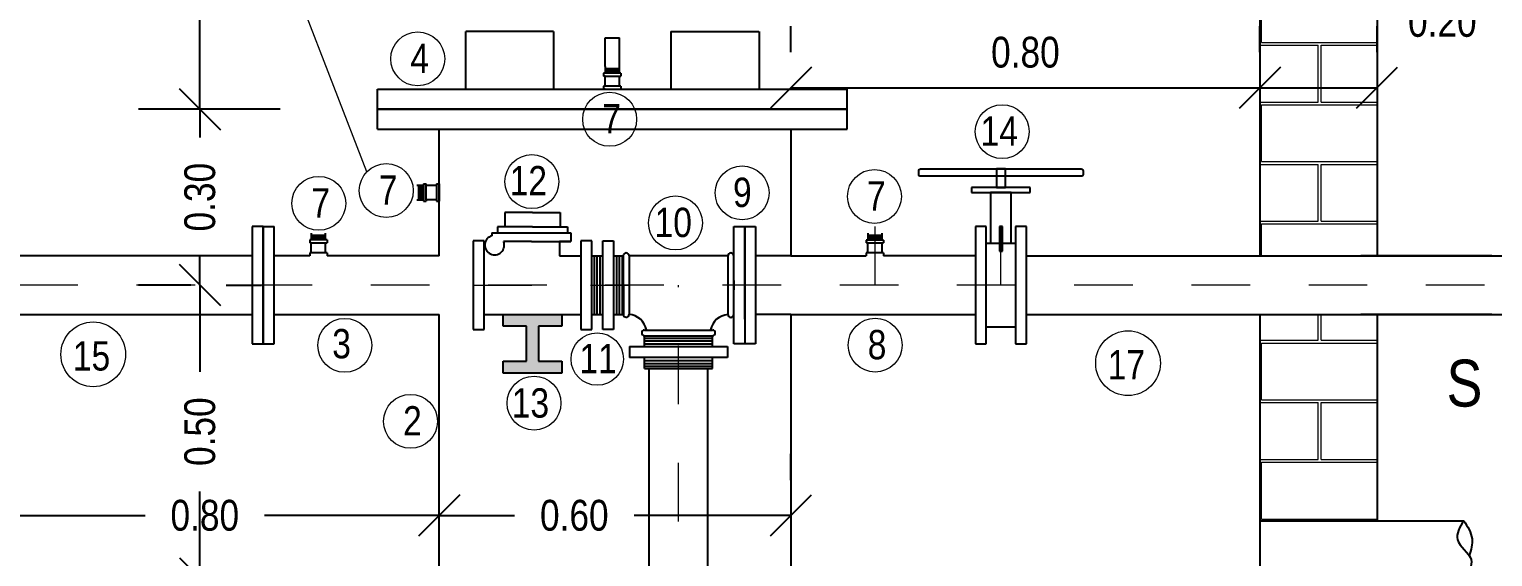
# Model space of a CAD drawing. Header units: metres. Extents: x -128.4 to -111.7, y -101.1 to -82.6.
# Drawn here: x -116.911 to -114.414, y -87.924 to -87.024 of the extents above; entities that cross this region are included whole.
import ezdxf

# ---------------------------------------------------------------- set-up
doc = ezdxf.new("R2010")
doc.units = ezdxf.units.M
doc.linetypes.add('DASHDOT', pattern=[1, 0.5, -0.25, 0, -0.25])
doc.layers.add('BAR-EIXOS', color=8, linetype='DASHDOT')
doc.layers.add('BAR-PECAS', color=7, linetype='Continuous')
doc.styles.get("Standard").update_dxf_attribs({"font": ''})
doc.styles.get('Standard').set_extended_font_data('HelmetCondensed')
doc.dimstyles.get("Standard").update_dxf_attribs({"dimtxt": 0.18, "dimasz": 0.18, "dimexe": 0.18, "dimexo": 0.0625, "dimgap": 0.09, "dimtad": 0, "dimtih": 1, "dimtoh": 1, "dimdec": 4, "dimzin": 0, "dimdsep": 46, "dimtxsty": 'Standard', "dimcen": 0.09, "dimadec": 0, "dimazin": 0, "dimtfac": 1, "dimtdec": 4, "dimtofl": 0, "dimtmove": 0, "dimatfit": 3, "dimfxl": 1, "dimtolj": 1, "dimtzin": 0, "dimarcsym": 0})

# ---------------------------------------------------------------- blocks, each defined once
blk = doc.blocks.new('_Oblique')
at = {"color": 0, "linetype": 'ByBlock', "lineweight": -2}
blk.add_line((-0.5, -0.5), (0.5, 0.5), dxfattribs=at)
blk = doc.blocks.new('*D8')
at = {"layer": 'BAR-PECAS', "color": 0, "lineweight": -2, "ltscale": 0.05, "transparency": 16777216}
for p, q in [((-116.4829, -87.1604), (-116.7246, -87.1604)), ((-116.6196, -87.1604), (-116.6196, -87.2085)), ((-116.6196, -87.4604), (-116.6196, -87.4122)), ((-116.6351, -87.4604), (-116.7246, -87.4604))]:
    blk.add_line(p, q, dxfattribs=at)
at = {"layer": 'DEFPOINTS', "color": 0, "ltscale": 0.05, "transparency": 16777216}
for p in [(-116.3779, -87.1604), (-116.6196, -87.4604), (-116.5301, -87.4604)]:
    blk.add_point(p, dxfattribs=at)
at = {"layer": 'BAR-PECAS', "color": 0, "lineweight": -2, "ltscale": 0.05, "transparency": 16777216, "xscale": 0.07, "yscale": 0.07, "zscale": 0.07}
for p, rotation in [((-116.6196, -87.1604), 90), ((-116.6196, -87.4604), 270)]:
    blk.add_blockref('_Oblique', p, dxfattribs=dict(at, rotation=rotation))
at = {"layer": 'BAR-PECAS', "color": 0, "lineweight": 9, "ltscale": 0.05, "transparency": 16777216, "insert": (-116.6196, -87.3104), "char_height": 0.0525, "attachment_point": 5, "rotation": 90}
blk.add_mtext('\\A1;0.30', dxfattribs=at)
blk = doc.blocks.new('_DOTSMALL')
at = {"color": 0, "linetype": 'ByBlock', "const_width": 0.5}
blk.add_lwpolyline([(-0.0625, 0, 1), (0.0625, 0, 1)], format="xyb", close=True, dxfattribs=at)
blk = doc.blocks.new('*D9')
at = {"layer": 'BAR-PECAS', "color": 0, "lineweight": -2, "ltscale": 0.05, "transparency": 16777216}
for p, q in [((-115.6113, -87.0634), (-115.6113, -87.0188)), ((-114.8113, -87.0634), (-114.8113, -87.0188)), ((-115.6113, -87.1238), (-114.8113, -87.1238))]:
    blk.add_line(p, q, dxfattribs=at)
at = {"layer": 'DEFPOINTS', "color": 0, "ltscale": 0.05, "transparency": 16777216}
for p in [(-114.8113, -87.1238), (-115.6113, -87.1684), (-114.8113, -87.1684)]:
    blk.add_point(p, dxfattribs=at)
at = {"layer": 'BAR-PECAS', "color": 0, "lineweight": -2, "ltscale": 0.05, "transparency": 16777216, "xscale": 0.07, "yscale": 0.07, "zscale": 0.07, "rotation": 180}
blk.add_blockref('_Oblique', (-115.6113, -87.1238), dxfattribs=at)
at = {"layer": 'BAR-PECAS', "color": 0, "lineweight": -2, "ltscale": 0.05, "transparency": 16777216, "xscale": 0.07, "yscale": 0.07, "zscale": 0.07}
blk.add_blockref('_Oblique', (-114.8113, -87.1238), dxfattribs=at)
at = {"layer": 'BAR-PECAS', "color": 0, "lineweight": 9, "ltscale": 0.05, "transparency": 16777216, "insert": (-115.2113, -87.0635), "char_height": 0.0525, "attachment_point": 5}
blk.add_mtext('\\A1;0.80', dxfattribs=at)
blk = doc.blocks.new('*D10')
at = {"layer": 'BAR-PECAS', "color": 0, "lineweight": -2, "ltscale": 0.05, "transparency": 16777216}
for p, q in [((-116.2113, -87.7929), (-116.2113, -87.7483)), ((-115.6113, -87.7929), (-115.6113, -87.7483)), ((-116.2113, -87.8533), (-116.0828, -87.8533)), ((-115.6113, -87.8533), (-115.879, -87.8533))]:
    blk.add_line(p, q, dxfattribs=at)
at = {"layer": 'DEFPOINTS', "color": 0, "ltscale": 0.05, "transparency": 16777216}
for p in [(-115.6113, -87.8533), (-116.2113, -87.8979), (-115.6113, -87.8979)]:
    blk.add_point(p, dxfattribs=at)
at = {"layer": 'BAR-PECAS', "color": 0, "lineweight": -2, "ltscale": 0.05, "transparency": 16777216, "xscale": 0.07, "yscale": 0.07, "zscale": 0.07, "rotation": 180}
blk.add_blockref('_Oblique', (-116.2113, -87.8533), dxfattribs=at)
at = {"layer": 'BAR-PECAS', "color": 0, "lineweight": -2, "ltscale": 0.05, "transparency": 16777216, "xscale": 0.07, "yscale": 0.07, "zscale": 0.07}
blk.add_blockref('_Oblique', (-115.6113, -87.8533), dxfattribs=at)
at = {"layer": 'BAR-PECAS', "color": 0, "lineweight": 9, "ltscale": 0.05, "transparency": 16777216, "insert": (-115.9809, -87.8533), "char_height": 0.0525, "attachment_point": 5}
blk.add_mtext('\\A1;0.60', dxfattribs=at)
blk = doc.blocks.new('*D18')
at = {"layer": 'BAR-PECAS', "color": 0, "lineweight": -2, "ltscale": 0.05, "transparency": 16777216}
for p, q in [((-114.8113, -87.0634), (-114.8113, -87.0188)), ((-114.6113, -87.0634), (-114.6113, -87.0188)), ((-114.8113, -87.1238), (-114.6113, -87.1238))]:
    blk.add_line(p, q, dxfattribs=at)
at = {"layer": 'DEFPOINTS', "color": 0, "ltscale": 0.05, "transparency": 16777216}
for p in [(-114.6113, -87.1238), (-114.8113, -87.1684), (-114.6113, -87.1684)]:
    blk.add_point(p, dxfattribs=at)
at = {"layer": 'BAR-PECAS', "color": 0, "lineweight": -2, "ltscale": 0.05, "transparency": 16777216, "xscale": 0.07, "yscale": 0.07, "zscale": 0.07, "rotation": 180}
blk.add_blockref('_Oblique', (-114.8113, -87.1238), dxfattribs=at)
at = {"layer": 'BAR-PECAS', "color": 0, "lineweight": -2, "ltscale": 0.05, "transparency": 16777216, "xscale": 0.07, "yscale": 0.07, "zscale": 0.07}
blk.add_blockref('_Oblique', (-114.6113, -87.1238), dxfattribs=at)
at = {"layer": 'BAR-PECAS', "color": 0, "lineweight": 9, "ltscale": 0.05, "transparency": 16777216, "insert": (-114.5, -87.011), "char_height": 0.0525, "attachment_point": 5}
blk.add_mtext('\\A1;0.20', dxfattribs=at)
blk = doc.blocks.new('*D19')
at = {"layer": 'BAR-PECAS', "color": 0, "lineweight": -2, "ltscale": 0.05, "transparency": 16777216}
for p, q in [((-116.6196, -85.9104), (-116.6196, -86.4385)), ((-116.6196, -87.1604), (-116.6196, -86.6322)), ((-116.4829, -87.1604), (-116.7246, -87.1604))]:
    blk.add_line(p, q, dxfattribs=at)
at = {"layer": 'DEFPOINTS', "color": 0, "ltscale": 0.05, "transparency": 16777216}
for p in [(-116.6196, -85.9104), (-116.6196, -85.9104), (-116.3779, -87.1604)]:
    blk.add_point(p, dxfattribs=at)
at = {"layer": 'BAR-PECAS', "color": 0, "lineweight": -2, "ltscale": 0.05, "transparency": 16777216, "xscale": 0.07, "yscale": 0.07, "zscale": 0.07}
for p, rotation in [((-116.6196, -85.9104), 90), ((-116.6196, -87.1604), 270)]:
    blk.add_blockref('_Oblique', p, dxfattribs=dict(at, rotation=rotation))
at = {"layer": 'BAR-PECAS', "color": 0, "lineweight": 9, "ltscale": 0.05, "transparency": 16777216, "insert": (-116.6196, -86.5354), "char_height": 0.0525, "attachment_point": 5, "rotation": 90}
blk.add_mtext('\\A1;1.25', dxfattribs=at)
blk = doc.blocks.new('*D21')
at = {"layer": 'BAR-PECAS', "color": 0, "lineweight": -2, "ltscale": 0.05, "transparency": 16777216}
for p, q in [((-116.6196, -87.4604), (-116.6196, -87.6085)), ((-116.5751, -87.4604), (-116.5146, -87.4604)), ((-116.6196, -87.9604), (-116.6196, -87.8122)), ((-116.8035, -87.9604), (-116.5146, -87.9604))]:
    blk.add_line(p, q, dxfattribs=at)
at = {"layer": 'DEFPOINTS', "color": 0, "ltscale": 0.05, "transparency": 16777216}
for p in [(-116.6801, -87.4604), (-116.6196, -87.4604), (-116.9085, -87.9604)]:
    blk.add_point(p, dxfattribs=at)
at = {"layer": 'BAR-PECAS', "color": 0, "lineweight": -2, "ltscale": 0.05, "transparency": 16777216, "xscale": 0.07, "yscale": 0.07, "zscale": 0.07}
for p, rotation in [((-116.6196, -87.4604), 90), ((-116.6196, -87.9604), 270)]:
    blk.add_blockref('_Oblique', p, dxfattribs=dict(at, rotation=rotation))
at = {"layer": 'BAR-PECAS', "color": 0, "lineweight": 9, "ltscale": 0.05, "transparency": 16777216, "insert": (-116.6196, -87.7104), "char_height": 0.0525, "attachment_point": 5, "rotation": 90}
blk.add_mtext('\\A1;0.50', dxfattribs=at)
blk = doc.blocks.new('*D22')
at = {"layer": 'BAR-PECAS', "color": 0, "lineweight": -2, "ltscale": 0.05, "transparency": 16777216}
for p, q in [((-116.2113, -87.7929), (-116.2113, -87.7483)), ((-117.0113, -87.8533), (-116.7132, -87.8533)), ((-116.2113, -87.8533), (-116.5095, -87.8533))]:
    blk.add_line(p, q, dxfattribs=at)
at = {"layer": 'DEFPOINTS', "color": 0, "ltscale": 0.05, "transparency": 16777216}
for p in [(-117.0113, -87.8533), (-117.0113, -87.8533), (-116.2113, -87.8979)]:
    blk.add_point(p, dxfattribs=at)
at = {"layer": 'BAR-PECAS', "color": 0, "lineweight": -2, "ltscale": 0.05, "transparency": 16777216, "xscale": 0.07, "yscale": 0.07, "zscale": 0.07, "rotation": 180}
blk.add_blockref('_Oblique', (-117.0113, -87.8533), dxfattribs=at)
at = {"layer": 'BAR-PECAS', "color": 0, "lineweight": -2, "ltscale": 0.05, "transparency": 16777216, "xscale": 0.07, "yscale": 0.07, "zscale": 0.07}
blk.add_blockref('_Oblique', (-116.2113, -87.8533), dxfattribs=at)
at = {"layer": 'BAR-PECAS', "color": 0, "lineweight": 9, "ltscale": 0.05, "transparency": 16777216, "insert": (-116.6113, -87.8533), "char_height": 0.0525, "attachment_point": 5}
blk.add_mtext('\\A1;0.80', dxfattribs=at)

msp = doc.modelspace()

# ---------------------------------------------------------------- hatches: boundary and pattern name
at = {"lineweight": 9}
h = msp.add_hatch(dxfattribs=at)
h.set_pattern_fill('AR-B816C', color=20, scale=0.0005, style=0)
h.set_pattern_definition([(0, (1.9299, -0.28502), (0.1016, 0.1016), [0.1984375, -0.0047625]), (0, (1.8283, -0.28026), (0.1016, 0.1016), [0.1984375, -0.0047625]), (90, (1.9299, -0.28502), (-0.1016, 0.1016), [-0.1063625, 0.0968375]), (90, (1.92514, -0.28502), (-0.1016, 0.1016), [-0.1063625, 0.0968375])])
h.paths.add_polyline_path([(-117.0113, -86.0104), (-117.1113, -86.0104), (-117.1113, -85.9104), (-117.2113, -85.9104), (-117.2113, -87.4104), (-117.0113, -87.4104)])
h.paths.add_polyline_path([(-117.0113, -87.5104), (-117.2113, -87.5104), (-117.2113, -87.9604), (-117.0613, -87.9604), (-117.0113, -87.9604)])
h.paths.add_polyline_path([(-114.6113, -85.9104), (-114.7113, -85.9104), (-114.7113, -86.0104), (-114.8113, -86.0104), (-114.8113, -87.4105), (-114.6113, -87.4105)])
h.paths.add_polyline_path([(-114.6113, -87.5105), (-114.6393, -87.5105), (-114.8113, -87.5105), (-114.8113, -87.8622), (-114.6113, -87.8622)])
at = {"layer": 'BAR-PECAS', "lineweight": 9, "ltscale": 0.05}
msp.add_hatch(color=256, dxfattribs=at).paths.add_polyline_path([(-116.0422, -87.5304), (-116.0022, -87.5304), (-116.0022, -87.5104), (-116.1022, -87.5104), (-116.1022, -87.5304), (-116.0622, -87.5304), (-116.0622, -87.5904), (-116.1022, -87.5904), (-116.1022, -87.6104), (-116.0022, -87.6104), (-116.0022, -87.5904), (-116.0422, -87.5904)])

# ---------------------------------------------------------------- linework, layer by layer
at = {"lineweight": 9}
msp.add_lwpolyline([(-116.3349, -87.2674), (-116.5039, -86.8302), (-116.3709, -86.8302)], dxfattribs=at)
for points in [[(-116.2113, -87.2878), (-116.2113, -87.3173)], [(-115.4827, -87.3835), (-115.4827, -87.3884)], [(-115.4827, -87.4056), (-115.4827, -87.4105)]]:
    msp.add_lwpolyline(points)
at = {"color": 6, "lineweight": 9}
for centre, radius in [((-116.248, -87.0746), 0.046), ((-115.9206, -87.1776), 0.046), ((-115.2509, -87.1987), 0.046), ((-116.3017, -87.2992), 0.046), ((-116.0533, -87.2839), 0.046), ((-115.6946, -87.3031), 0.046), ((-116.4168, -87.321), 0.046), ((-115.4688, -87.3092), 0.046), ((-115.8083, -87.3544), 0.046), ((-116.8017, -87.5785), 0.0552), ((-116.3725, -87.5631), 0.046), ((-115.4676, -87.5628), 0.046), ((-115.9418, -87.5866), 0.0447), ((-115.0362, -87.5936), 0.0552), ((-116.0496, -87.6617), 0.046), ((-116.2603, -87.6928), 0.046)]:
    msp.add_circle(centre, radius, dxfattribs=at)
at = {"layer": 'BAR-EIXOS', "lineweight": 13, "ltscale": 0.05}
for p, q in [((-115.253, -87.4605), (-115.253, -87.3044)), ((-115.253, -87.4605), (-115.253, -87.3044)), ((-115.4674, -87.4605), (-115.4674, -87.3194)), ((-115.4674, -87.4605), (-115.4674, -87.3194)), ((-114.228, -87.4604), (-117.5116, -87.4604)), ((-116.1533, -87.4604), (-115.8875, -87.4604)), ((-115.8031, -88.6637), (-115.8031, -87.4604))]:
    msp.add_line(p, q, dxfattribs=at)
at = {"layer": 'BAR-PECAS', "ltscale": 0.05}
for p, q in [((-114.6113, -85.9104), (-114.6113, -87.4105)), ((-114.8113, -86.0104), (-114.8113, -87.4105)), ((-116.1667, -87.0279), (-116.1667, -87.126)), ((-116.0162, -87.0279), (-116.1662, -87.0279)), ((-116.0162, -87.0279), (-116.0162, -87.126)), ((-115.8162, -87.0279), (-115.6662, -87.0279)), ((-115.8162, -87.0279), (-115.8162, -87.126)), ((-115.6656, -87.0279), (-115.6656, -87.126)), ((-115.9284, -87.0386), (-115.9039, -87.0386)), ((-115.9284, -87.0386), (-115.9039, -87.0386)), ((-115.9284, -87.0778), (-115.9284, -87.0386)), ((-115.9284, -87.0778), (-115.9284, -87.0386)), ((-115.9039, -87.0877), (-115.9039, -87.0386)), ((-115.9039, -87.0877), (-115.9039, -87.0386)), ((-115.9284, -87.0877), (-115.9284, -87.0778)), ((-115.9284, -87.0877), (-115.9284, -87.0778)), ((-115.9015, -87.099), (-115.9309, -87.099)), ((-115.9015, -87.099), (-115.9309, -87.099)), ((-115.9309, -87.099), (-115.9309, -87.1039)), ((-115.9309, -87.099), (-115.9309, -87.1039)), ((-115.9284, -87.1039), (-115.9309, -87.1039)), ((-115.9284, -87.1039), (-115.9309, -87.1039)), ((-115.9284, -87.0877), (-115.9284, -87.099)), ((-115.9284, -87.0877), (-115.9284, -87.099)), ((-115.9284, -87.0909), (-115.9039, -87.0909)), ((-115.9284, -87.0909), (-115.9039, -87.0909)), ((-115.9039, -87.0917), (-115.9284, -87.0917)), ((-115.9039, -87.0917), (-115.9284, -87.0917)), ((-115.9039, -87.0931), (-115.9284, -87.0931)), ((-115.9039, -87.0931), (-115.9284, -87.0931)), ((-115.9039, -87.0946), (-115.9284, -87.0946)), ((-115.9039, -87.0946), (-115.9284, -87.0946)), ((-115.9039, -87.0961), (-115.9284, -87.0961)), ((-115.9039, -87.0961), (-115.9284, -87.0961)), ((-115.9039, -87.0976), (-115.9284, -87.0976)), ((-115.9039, -87.0976), (-115.9284, -87.0976)), ((-115.9284, -87.1039), (-115.9039, -87.1039)), ((-115.9284, -87.1039), (-115.9039, -87.1039)), ((-115.9284, -87.1211), (-115.9284, -87.1039)), ((-115.9284, -87.1211), (-115.9284, -87.1039)), ((-115.9039, -87.099), (-115.9039, -87.0877)), ((-115.9039, -87.099), (-115.9039, -87.0877)), ((-115.9039, -87.1211), (-115.9039, -87.1039)), ((-115.9039, -87.1039), (-115.9015, -87.1039)), ((-115.9039, -87.1039), (-115.9015, -87.1039)), ((-115.9039, -87.1211), (-115.9039, -87.1039)), ((-115.9015, -87.099), (-115.9015, -87.1039)), ((-115.9015, -87.099), (-115.9015, -87.1039)), ((-116.3168, -87.126), (-115.5155, -87.126)), ((-116.3168, -87.126), (-115.517, -87.126)), ((-116.3168, -87.1604), (-116.3168, -87.126)), ((-116.3168, -87.1604), (-116.3168, -87.126)), ((-115.9015, -87.1211), (-115.9309, -87.1211)), ((-115.9015, -87.1211), (-115.9309, -87.1211)), ((-115.9309, -87.1211), (-115.9309, -87.126)), ((-115.9309, -87.1211), (-115.9309, -87.126)), ((-115.9284, -87.126), (-115.9309, -87.126)), ((-115.9284, -87.126), (-115.9309, -87.126)), ((-115.9284, -87.126), (-115.9039, -87.126)), ((-115.9284, -87.126), (-115.9039, -87.126)), ((-115.9039, -87.126), (-115.9015, -87.126)), ((-115.9039, -87.126), (-115.9015, -87.126)), ((-115.9015, -87.1211), (-115.9015, -87.126)), ((-115.9015, -87.1211), (-115.9015, -87.126)), ((-115.5155, -87.1604), (-115.5155, -87.126)), ((-116.3168, -87.1604), (-115.5155, -87.1604)), ((-115.517, -87.1604), (-116.3168, -87.1604)), ((-116.3168, -87.1604), (-115.517, -87.1604)), ((-116.3168, -87.1604), (-115.517, -87.1604)), ((-115.517, -87.1604), (-116.3168, -87.1604)), ((-116.3168, -87.1604), (-115.517, -87.1604)), ((-116.3168, -87.1947), (-116.3168, -87.1604)), ((-116.3168, -87.1947), (-116.3168, -87.1604)), ((-115.5155, -87.1947), (-115.5155, -87.1604)), ((-116.3168, -87.1947), (-116.2113, -87.1947)), ((-116.3168, -87.1947), (-116.2113, -87.1947)), ((-116.2113, -87.1947), (-115.6113, -87.1947)), ((-116.2113, -87.4104), (-116.2113, -87.1947)), ((-116.2113, -87.4104), (-116.2113, -87.1947)), ((-115.6225, -87.1947), (-115.5155, -87.1947)), ((-115.6225, -87.1947), (-115.517, -87.1947)), ((-115.6113, -87.1947), (-115.6113, -87.4105)), ((-115.2453, -87.2623), (-115.2608, -87.2623)), ((-115.2453, -87.2623), (-115.2608, -87.2623)), ((-115.2608, -87.2623), (-115.2608, -87.2937)), ((-115.2608, -87.2623), (-115.2608, -87.2937)), ((-115.2453, -87.2937), (-115.2453, -87.2623)), ((-115.2453, -87.2937), (-115.2453, -87.2623)), ((-116.2383, -87.2903), (-116.2497, -87.2903)), ((-116.2383, -87.2903), (-116.2497, -87.2903)), ((-116.2464, -87.3148), (-116.2464, -87.2903)), ((-116.2464, -87.3148), (-116.2464, -87.2903)), ((-116.2457, -87.2903), (-116.2457, -87.3148)), ((-116.2457, -87.2903), (-116.2457, -87.3148)), ((-116.2442, -87.2903), (-116.2442, -87.3148)), ((-116.2442, -87.2903), (-116.2442, -87.3148)), ((-116.2427, -87.2903), (-116.2427, -87.3148)), ((-116.2427, -87.2903), (-116.2427, -87.3148)), ((-116.2413, -87.2903), (-116.2413, -87.3148)), ((-116.2413, -87.2903), (-116.2413, -87.3148)), ((-116.2398, -87.2903), (-116.2398, -87.3148)), ((-116.2398, -87.2903), (-116.2398, -87.3148)), ((-116.2398, -87.2903), (-116.2398, -87.3148)), ((-116.2398, -87.2903), (-116.2398, -87.3148)), ((-116.2383, -87.2878), (-116.2383, -87.3173)), ((-116.2383, -87.2878), (-116.2383, -87.3173)), ((-116.2383, -87.2878), (-116.2383, -87.3173)), ((-116.2383, -87.2878), (-116.2383, -87.3173)), ((-116.2383, -87.2878), (-116.2383, -87.3173)), ((-116.2383, -87.2878), (-116.2383, -87.3173)), ((-116.2383, -87.2878), (-116.2334, -87.2878)), ((-116.2383, -87.2878), (-116.2334, -87.2878)), ((-116.2383, -87.2878), (-116.2334, -87.2878)), ((-116.2383, -87.2878), (-116.2334, -87.2878)), ((-116.2383, -87.2878), (-116.2334, -87.2878)), ((-116.2383, -87.2878), (-116.2334, -87.2878)), ((-116.2334, -87.2903), (-116.2334, -87.2878)), ((-116.2334, -87.2903), (-116.2334, -87.2878)), ((-116.2334, -87.2903), (-116.2334, -87.2878)), ((-116.2334, -87.2903), (-116.2334, -87.2878)), ((-116.2334, -87.2903), (-116.2334, -87.2878)), ((-116.2334, -87.2903), (-116.2334, -87.2878)), ((-116.2334, -87.3148), (-116.2334, -87.2903)), ((-116.2334, -87.3148), (-116.2334, -87.2903)), ((-116.2334, -87.3148), (-116.2334, -87.2903)), ((-116.2334, -87.3148), (-116.2334, -87.2903)), ((-116.2334, -87.3148), (-116.2334, -87.2903)), ((-116.2334, -87.3148), (-116.2334, -87.2903)), ((-116.2162, -87.2903), (-116.2334, -87.2903)), ((-116.2162, -87.2903), (-116.2334, -87.2903)), ((-116.2162, -87.2903), (-116.2334, -87.2903)), ((-116.2162, -87.2903), (-116.2334, -87.2903)), ((-116.2162, -87.2903), (-116.2334, -87.2903)), ((-116.2162, -87.2903), (-116.2334, -87.2903)), ((-116.2162, -87.2878), (-116.2162, -87.3173)), ((-116.2162, -87.2878), (-116.2162, -87.3173)), ((-116.2162, -87.2878), (-116.2113, -87.2878)), ((-116.2162, -87.2878), (-116.2113, -87.2878)), ((-115.203, -87.2937), (-115.3031, -87.2937)), ((-115.203, -87.2937), (-115.3031, -87.2937)), ((-115.3031, -87.2937), (-115.3031, -87.3024)), ((-115.3031, -87.2937), (-115.3031, -87.3024)), ((-115.3031, -87.3024), (-115.203, -87.3024)), ((-115.3031, -87.3024), (-115.203, -87.3024)), ((-115.2355, -87.3024), (-115.2706, -87.3024)), ((-115.2355, -87.3024), (-115.2706, -87.3024)), ((-115.2706, -87.3024), (-115.2706, -87.3889)), ((-115.2706, -87.3024), (-115.2706, -87.3889)), ((-115.2608, -87.2937), (-115.2453, -87.2937)), ((-115.2608, -87.2937), (-115.2453, -87.2937)), ((-115.2355, -87.3889), (-115.2355, -87.3024)), ((-115.2355, -87.3889), (-115.2355, -87.3024)), ((-115.203, -87.3024), (-115.203, -87.2937)), ((-115.203, -87.3024), (-115.203, -87.2937)), ((-116.2497, -87.3148), (-116.2383, -87.3148)), ((-116.2497, -87.3148), (-116.2383, -87.3148)), ((-116.2383, -87.3173), (-116.2334, -87.3173)), ((-116.2383, -87.3173), (-116.2334, -87.3173)), ((-116.2383, -87.3173), (-116.2334, -87.3173)), ((-116.2383, -87.3173), (-116.2334, -87.3173)), ((-116.2383, -87.3173), (-116.2334, -87.3173)), ((-116.2383, -87.3173), (-116.2334, -87.3173)), ((-116.2162, -87.3148), (-116.2334, -87.3148)), ((-116.2162, -87.3148), (-116.2334, -87.3148)), ((-116.2162, -87.3148), (-116.2334, -87.3148)), ((-116.2334, -87.3148), (-116.2334, -87.3173)), ((-116.2334, -87.3148), (-116.2334, -87.3173)), ((-116.2334, -87.3148), (-116.2334, -87.3173)), ((-116.2334, -87.3148), (-116.2334, -87.3173)), ((-116.2334, -87.3148), (-116.2334, -87.3173)), ((-116.2334, -87.3148), (-116.2334, -87.3173)), ((-116.2162, -87.3148), (-116.2334, -87.3148)), ((-116.2162, -87.3148), (-116.2334, -87.3148)), ((-116.2162, -87.3148), (-116.2334, -87.3148)), ((-116.2162, -87.3173), (-116.2113, -87.3173)), ((-116.2162, -87.3173), (-116.2113, -87.3173)), ((-116.0996, -87.3368), (-116.0996, -87.3613)), ((-116.0522, -87.3368), (-116.0996, -87.3368)), ((-116.0522, -87.3368), (-116.0996, -87.3368)), ((-116.0996, -87.3368), (-116.0996, -87.3613)), ((-116.0522, -87.3368), (-116.0049, -87.3368)), ((-116.0522, -87.3368), (-116.0049, -87.3368)), ((-116.0049, -87.3368), (-116.0049, -87.3613)), ((-116.0049, -87.3368), (-116.0049, -87.3613)), ((-116.5116, -87.3604), (-116.5303, -87.3604)), ((-116.5116, -87.3604), (-116.5303, -87.3604)), ((-116.5303, -87.3604), (-116.5303, -87.5605)), ((-116.5116, -87.5605), (-116.5116, -87.3604)), ((-116.5116, -87.3604), (-116.493, -87.3604)), ((-116.5116, -87.3604), (-116.493, -87.3604)), ((-116.5116, -87.3605), (-116.5116, -87.5606)), ((-116.493, -87.5606), (-116.493, -87.3605)), ((-116.1121, -87.3613), (-116.1121, -87.3713)), ((-116.0522, -87.3613), (-116.1121, -87.3613)), ((-116.0522, -87.3613), (-116.1121, -87.3613)), ((-116.1121, -87.3613), (-116.1121, -87.3713)), ((-116.0522, -87.3613), (-115.9924, -87.3613)), ((-116.0522, -87.3613), (-115.9924, -87.3613)), ((-115.9924, -87.3613), (-115.9924, -87.3713)), ((-115.9924, -87.3613), (-115.9924, -87.3713)), ((-115.7089, -87.3604), (-115.6902, -87.3604)), ((-115.7089, -87.3604), (-115.6902, -87.3604)), ((-115.7089, -87.5184), (-115.7089, -87.3604)), ((-115.7089, -87.5605), (-115.7089, -87.3604)), ((-115.6902, -87.3604), (-115.6716, -87.3604)), ((-115.6902, -87.3604), (-115.6716, -87.3604)), ((-115.6902, -87.3604), (-115.6902, -87.5184)), ((-115.6902, -87.5184), (-115.6902, -87.3604)), ((-115.6902, -87.5184), (-115.6902, -87.3604)), ((-115.6902, -87.3604), (-115.6902, -87.5605)), ((-115.6716, -87.3604), (-115.6716, -87.5184)), ((-115.6716, -87.3604), (-115.6716, -87.5605)), ((-115.2781, -87.3604), (-115.2967, -87.3604)), ((-115.2781, -87.3604), (-115.2967, -87.3604)), ((-115.2967, -87.3604), (-115.2967, -87.5605)), ((-115.2781, -87.5605), (-115.2781, -87.3604)), ((-115.2505, -87.3604), (-115.2555, -87.3604)), ((-115.2505, -87.3604), (-115.2555, -87.3604)), ((-115.2555, -87.3604), (-115.2555, -87.4023)), ((-115.2555, -87.3604), (-115.2555, -87.4023)), ((-115.2505, -87.4023), (-115.2505, -87.3604)), ((-115.2505, -87.4023), (-115.2505, -87.3604)), ((-115.2094, -87.3604), (-115.228, -87.3604)), ((-115.2094, -87.3604), (-115.228, -87.3604)), ((-115.228, -87.3604), (-115.228, -87.5605)), ((-115.2094, -87.5605), (-115.2094, -87.3604)), ((-116.4027, -87.3834), (-116.4321, -87.3834)), ((-116.4027, -87.3834), (-116.4321, -87.3834)), ((-116.4027, -87.3834), (-116.4321, -87.3834)), ((-116.4027, -87.3834), (-116.4321, -87.3834)), ((-116.4027, -87.3834), (-116.4321, -87.3834)), ((-116.4027, -87.3834), (-116.4321, -87.3834)), ((-116.4321, -87.3834), (-116.4321, -87.3883)), ((-116.4321, -87.3834), (-116.4321, -87.3883)), ((-116.4321, -87.3834), (-116.4321, -87.3883)), ((-116.4321, -87.3834), (-116.4321, -87.3883)), ((-116.4321, -87.3834), (-116.4321, -87.3883)), ((-116.4321, -87.3834), (-116.4321, -87.3883)), ((-116.4297, -87.372), (-116.4297, -87.3834)), ((-116.4297, -87.372), (-116.4297, -87.3834)), ((-116.4297, -87.3753), (-116.4052, -87.3753)), ((-116.4297, -87.3753), (-116.4052, -87.3753)), ((-116.4052, -87.376), (-116.4297, -87.376)), ((-116.4052, -87.376), (-116.4297, -87.376)), ((-116.4052, -87.3775), (-116.4297, -87.3775)), ((-116.4052, -87.3775), (-116.4297, -87.3775)), ((-116.4052, -87.379), (-116.4297, -87.379)), ((-116.4052, -87.379), (-116.4297, -87.379)), ((-116.4052, -87.3804), (-116.4297, -87.3804)), ((-116.4052, -87.3804), (-116.4297, -87.3804)), ((-116.4052, -87.3819), (-116.4297, -87.3819)), ((-116.4052, -87.3819), (-116.4297, -87.3819)), ((-116.4052, -87.3819), (-116.4297, -87.3819)), ((-116.4052, -87.3819), (-116.4297, -87.3819)), ((-116.4052, -87.3834), (-116.4052, -87.372)), ((-116.4052, -87.3834), (-116.4052, -87.372)), ((-116.4027, -87.3834), (-116.4027, -87.3883)), ((-116.4027, -87.3834), (-116.4027, -87.3883)), ((-116.4027, -87.3834), (-116.4027, -87.3883)), ((-116.4027, -87.3834), (-116.4027, -87.3883)), ((-116.4027, -87.3834), (-116.4027, -87.3883)), ((-116.4027, -87.3834), (-116.4027, -87.3883)), ((-116.1347, -87.3849), (-116.1533, -87.3849)), ((-116.1347, -87.3849), (-116.1533, -87.3849)), ((-116.1533, -87.3849), (-116.1533, -87.4938)), ((-116.1533, -87.3849), (-116.1533, -87.5359)), ((-116.1347, -87.5359), (-116.1347, -87.3849)), ((-116.1218, -87.3713), (-116.1218, -87.3763)), ((-116.1218, -87.3713), (-115.9866, -87.3713)), ((-116.1218, -87.3713), (-115.9866, -87.3713)), ((-116.1218, -87.3713), (-116.1218, -87.3763)), ((-116.0542, -87.386), (-116.1015, -87.386)), ((-116.0542, -87.386), (-116.1015, -87.386)), ((-116.0542, -87.386), (-115.9866, -87.386)), ((-116.0542, -87.386), (-115.9866, -87.386)), ((-116.0062, -87.386), (-116.0062, -87.4104)), ((-115.9866, -87.386), (-116.0062, -87.386)), ((-115.9866, -87.386), (-116.0062, -87.386)), ((-116.0062, -87.386), (-116.0062, -87.4104)), ((-115.9866, -87.3713), (-115.9866, -87.386)), ((-115.9866, -87.3713), (-115.9866, -87.386)), ((-115.9512, -87.3849), (-115.9698, -87.3849)), ((-115.9512, -87.3849), (-115.9698, -87.3849)), ((-115.9698, -87.3849), (-115.9698, -87.5359)), ((-115.9512, -87.5359), (-115.9512, -87.3849)), ((-115.9325, -87.3849), (-115.9139, -87.3849)), ((-115.9325, -87.3849), (-115.9139, -87.3849)), ((-115.9325, -87.5359), (-115.9325, -87.3849)), ((-115.9139, -87.3849), (-115.9139, -87.5359)), ((-115.4532, -87.3835), (-115.4827, -87.3835)), ((-115.4532, -87.3835), (-115.4827, -87.3835)), ((-115.4532, -87.3835), (-115.4827, -87.3835)), ((-115.4532, -87.3835), (-115.4827, -87.3835)), ((-115.4802, -87.3721), (-115.4802, -87.3835)), ((-115.4802, -87.3721), (-115.4802, -87.3835)), ((-115.4802, -87.3754), (-115.4557, -87.3754)), ((-115.4802, -87.3754), (-115.4557, -87.3754)), ((-115.4557, -87.3761), (-115.4802, -87.3761)), ((-115.4557, -87.3761), (-115.4802, -87.3761)), ((-115.4557, -87.3776), (-115.4802, -87.3776)), ((-115.4557, -87.3776), (-115.4802, -87.3776)), ((-115.4557, -87.3791), (-115.4802, -87.3791)), ((-115.4557, -87.3791), (-115.4802, -87.3791)), ((-115.4557, -87.3805), (-115.4802, -87.3805)), ((-115.4557, -87.3805), (-115.4802, -87.3805)), ((-115.4557, -87.382), (-115.4802, -87.382)), ((-115.4557, -87.382), (-115.4802, -87.382)), ((-115.4557, -87.3835), (-115.4557, -87.3721)), ((-115.4557, -87.3835), (-115.4557, -87.3721)), ((-115.4532, -87.3835), (-115.4532, -87.3884)), ((-115.4532, -87.3835), (-115.4532, -87.3884)), ((-115.4532, -87.3835), (-115.4532, -87.3884)), ((-115.4532, -87.3835), (-115.4532, -87.3884)), ((-116.5303, -87.4104), (-117.5116, -87.4104)), ((-116.5116, -87.4026), (-116.5116, -87.5185)), ((-116.493, -87.5185), (-116.493, -87.4026)), ((-116.4321, -87.4104), (-116.493, -87.4104)), ((-116.4297, -87.3883), (-116.4321, -87.3883)), ((-116.4297, -87.3883), (-116.4321, -87.3883)), ((-116.4297, -87.3883), (-116.4321, -87.3883)), ((-116.4297, -87.3883), (-116.4321, -87.3883)), ((-116.4297, -87.3883), (-116.4321, -87.3883)), ((-116.4297, -87.3883), (-116.4321, -87.3883)), ((-116.4027, -87.4055), (-116.4321, -87.4055)), ((-116.4027, -87.4055), (-116.4321, -87.4055)), ((-116.4321, -87.4055), (-116.4321, -87.4104)), ((-116.4321, -87.4055), (-116.4321, -87.4104)), ((-116.4297, -87.3883), (-116.4052, -87.3883)), ((-116.4297, -87.3883), (-116.4052, -87.3883)), ((-116.4297, -87.3883), (-116.4052, -87.3883)), ((-116.4297, -87.3883), (-116.4052, -87.3883)), ((-116.4297, -87.3883), (-116.4052, -87.3883)), ((-116.4297, -87.3883), (-116.4052, -87.3883)), ((-116.4297, -87.4055), (-116.4297, -87.3883)), ((-116.4297, -87.4055), (-116.4297, -87.3883)), ((-116.4297, -87.4055), (-116.4297, -87.3883)), ((-116.4297, -87.4055), (-116.4297, -87.3883)), ((-116.4297, -87.4055), (-116.4297, -87.3883)), ((-116.4297, -87.4055), (-116.4297, -87.3883)), ((-116.4052, -87.4055), (-116.4052, -87.3883)), ((-116.4052, -87.4055), (-116.4052, -87.3883)), ((-116.4052, -87.4055), (-116.4052, -87.3883)), ((-116.4052, -87.3883), (-116.4027, -87.3883)), ((-116.4052, -87.3883), (-116.4027, -87.3883)), ((-116.4052, -87.3883), (-116.4027, -87.3883)), ((-116.4052, -87.3883), (-116.4027, -87.3883)), ((-116.4052, -87.3883), (-116.4027, -87.3883)), ((-116.4052, -87.3883), (-116.4027, -87.3883)), ((-116.4052, -87.4055), (-116.4052, -87.3883)), ((-116.4052, -87.4055), (-116.4052, -87.3883)), ((-116.4052, -87.4055), (-116.4052, -87.3883)), ((-116.4027, -87.4055), (-116.4027, -87.4104)), ((-116.4027, -87.4055), (-116.4027, -87.4104)), ((-116.2113, -87.4104), (-116.4027, -87.4104)), ((-116.0062, -87.4104), (-115.9698, -87.4104)), ((-116.0062, -87.4104), (-115.9698, -87.4104)), ((-115.9512, -87.4104), (-115.9325, -87.4104)), ((-115.9512, -87.4104), (-115.9325, -87.4104)), ((-115.9472, -87.4104), (-115.9472, -87.5104)), ((-115.9423, -87.4104), (-115.9423, -87.5104)), ((-115.9374, -87.4104), (-115.9374, -87.5104)), ((-115.9139, -87.4104), (-115.8973, -87.4104)), ((-115.9139, -87.4104), (-115.8973, -87.4104)), ((-115.909, -87.4104), (-115.909, -87.5104)), ((-115.9041, -87.4104), (-115.9041, -87.5104)), ((-115.8991, -87.4104), (-115.8991, -87.5104)), ((-115.8973, -87.4104), (-115.8972, -87.5113)), ((-115.7187, -87.4105), (-115.8875, -87.4105)), ((-115.8875, -87.4105), (-115.8874, -87.5105)), ((-115.7187, -87.4105), (-115.7187, -87.5105)), ((-115.6113, -87.4105), (-115.6716, -87.4105)), ((-115.6113, -87.4105), (-115.4827, -87.4105)), ((-115.4802, -87.3884), (-115.4827, -87.3884)), ((-115.4802, -87.3884), (-115.4827, -87.3884)), ((-115.4802, -87.3884), (-115.4827, -87.3884)), ((-115.4802, -87.3884), (-115.4827, -87.3884)), ((-115.4532, -87.4056), (-115.4827, -87.4056)), ((-115.4532, -87.4056), (-115.4827, -87.4056)), ((-115.4802, -87.4056), (-115.4802, -87.3884)), ((-115.4802, -87.4056), (-115.4802, -87.3884)), ((-115.4802, -87.3884), (-115.4557, -87.3884)), ((-115.4802, -87.3884), (-115.4557, -87.3884)), ((-115.4802, -87.3884), (-115.4557, -87.3884)), ((-115.4802, -87.3884), (-115.4557, -87.3884)), ((-115.4802, -87.4056), (-115.4802, -87.3884)), ((-115.4802, -87.4056), (-115.4802, -87.3884)), ((-115.4557, -87.4056), (-115.4557, -87.3884)), ((-115.4557, -87.4056), (-115.4557, -87.3884)), ((-115.4557, -87.3884), (-115.4532, -87.3884)), ((-115.4557, -87.3884), (-115.4532, -87.3884)), ((-115.4557, -87.3884), (-115.4532, -87.3884)), ((-115.4557, -87.3884), (-115.4532, -87.3884)), ((-115.4557, -87.4056), (-115.4557, -87.3884)), ((-115.4557, -87.4056), (-115.4557, -87.3884)), ((-115.4532, -87.4056), (-115.4532, -87.4105)), ((-115.4532, -87.4056), (-115.4532, -87.4105)), ((-115.2977, -87.4105), (-115.4532, -87.4105)), ((-115.2967, -87.4025), (-115.2967, -87.5184)), ((-115.2781, -87.3889), (-115.2555, -87.3889)), ((-115.2781, -87.3889), (-115.2555, -87.3889)), ((-115.2781, -87.5184), (-115.2781, -87.4025)), ((-115.2555, -87.4023), (-115.2505, -87.4023)), ((-115.2555, -87.4023), (-115.2505, -87.4023)), ((-115.2505, -87.3889), (-115.228, -87.3889)), ((-115.2505, -87.3889), (-115.228, -87.3889)), ((-115.228, -87.4025), (-115.228, -87.5184)), ((-115.2094, -87.5184), (-115.2094, -87.4025)), ((-115.2094, -87.4105), (-114.5811, -87.4105)), ((-115.2094, -87.4105), (-114.228, -87.4105)), ((-114.4153, -87.4105), (-114.6393, -87.4105)), ((-116.5303, -87.4308), (-116.5303, -87.5467)), ((-116.5116, -87.5467), (-116.5116, -87.4308)), ((-116.1347, -87.4938), (-116.1347, -87.427)), ((-115.9698, -87.427), (-115.9698, -87.4938)), ((-115.9512, -87.4938), (-115.9512, -87.427)), ((-115.9325, -87.4938), (-115.9325, -87.427)), ((-115.9139, -87.427), (-115.9139, -87.4938)), ((-115.9472, -87.4525), (-115.9472, -87.4683)), ((-115.9423, -87.4525), (-115.9423, -87.4683)), ((-115.9374, -87.4525), (-115.9374, -87.4683)), ((-115.909, -87.4525), (-115.909, -87.4683)), ((-115.9041, -87.4525), (-115.9041, -87.4683)), ((-115.8991, -87.4525), (-115.8991, -87.4683)), ((-115.8973, -87.4525), (-115.8973, -87.4685)), ((-115.8875, -87.4525), (-115.8875, -87.4684)), ((-115.7187, -87.4525), (-115.7187, -87.4685)), ((-115.7089, -87.4525), (-115.7089, -87.4685)), ((-115.7089, -87.4525), (-115.7089, -87.4685)), ((-117.5116, -87.5104), (-116.5646, -87.5104)), ((-117.4375, -87.5104), (-116.5303, -87.5104)), ((-116.493, -87.5104), (-116.2113, -87.5104)), ((-116.4773, -87.5104), (-116.2113, -87.5104)), ((-116.2113, -89.2604), (-116.2113, -87.5104)), ((-116.1347, -87.5104), (-115.9698, -87.5104)), ((-116.1347, -87.5104), (-115.9698, -87.5104)), ((-116.1022, -87.5304), (-116.1022, -87.5104)), ((-116.1022, -87.5104), (-116.0022, -87.5104)), ((-116.0022, -87.5104), (-116.0022, -87.5304)), ((-115.9512, -87.5104), (-115.9325, -87.5104)), ((-115.9512, -87.5104), (-115.9325, -87.5104)), ((-115.9139, -87.5104), (-115.8973, -87.5104)), ((-115.9139, -87.5104), (-115.8973, -87.5104)), ((-115.6113, -87.5105), (-115.6716, -87.5105)), ((-115.6113, -87.5105), (-115.2967, -87.5105)), ((-115.6113, -87.5105), (-115.6113, -89.2604)), ((-115.2094, -87.5105), (-114.228, -87.5105)), ((-114.8113, -87.5105), (-114.8113, -87.9604)), ((-114.4153, -87.5105), (-114.6393, -87.5105)), ((-114.6113, -87.5105), (-114.6113, -87.8622)), ((-116.1533, -87.5359), (-116.1347, -87.5359)), ((-116.1533, -87.5359), (-116.1347, -87.5359)), ((-116.0622, -87.5304), (-116.1022, -87.5304)), ((-116.0622, -87.5904), (-116.0622, -87.5304)), ((-116.0422, -87.5304), (-116.0422, -87.5904)), ((-116.0022, -87.5304), (-116.0422, -87.5304)), ((-115.9698, -87.5359), (-115.9512, -87.5359)), ((-115.9698, -87.5359), (-115.9512, -87.5359)), ((-115.9139, -87.5359), (-115.9325, -87.5359)), ((-115.9139, -87.5359), (-115.9325, -87.5359)), ((-115.228, -87.5321), (-115.2781, -87.5321)), ((-115.228, -87.5321), (-115.2781, -87.5321)), ((-116.5303, -87.5605), (-116.5116, -87.5605)), ((-116.5303, -87.5605), (-116.5116, -87.5605)), ((-116.5116, -87.5606), (-116.493, -87.5606)), ((-116.5116, -87.5606), (-116.493, -87.5606)), ((-115.8611, -87.537), (-115.7451, -87.537)), ((-115.8611, -87.537), (-115.7451, -87.537)), ((-115.8611, -87.5468), (-115.7451, -87.5468)), ((-115.8611, -87.5468), (-115.7451, -87.5468)), ((-115.861, -87.5654), (-115.861, -87.5468)), ((-115.861, -87.5654), (-115.861, -87.5468)), ((-115.861, -87.5507), (-115.7452, -87.5507)), ((-115.861, -87.5507), (-115.7452, -87.5507)), ((-115.861, -87.5556), (-115.7452, -87.5556)), ((-115.861, -87.5556), (-115.7452, -87.5556)), ((-115.861, -87.5605), (-115.7452, -87.5605)), ((-115.861, -87.5605), (-115.7452, -87.5605)), ((-115.7452, -87.5654), (-115.7452, -87.5468)), ((-115.7452, -87.5654), (-115.7452, -87.5468)), ((-115.6902, -87.5605), (-115.7089, -87.5605)), ((-115.6902, -87.5605), (-115.7089, -87.5605)), ((-115.6716, -87.5605), (-115.6902, -87.5605)), ((-115.6716, -87.5605), (-115.6902, -87.5605)), ((-115.2967, -87.5605), (-115.2781, -87.5605)), ((-115.2967, -87.5605), (-115.2781, -87.5605)), ((-115.228, -87.5605), (-115.2094, -87.5605)), ((-115.228, -87.5605), (-115.2094, -87.5605)), ((-115.8865, -87.5654), (-115.7197, -87.5654)), ((-115.8865, -87.5654), (-115.8865, -87.5841)), ((-115.8865, -87.5654), (-115.8865, -87.5841)), ((-115.8865, -87.5654), (-115.7197, -87.5654)), ((-115.7197, -87.5841), (-115.8865, -87.5841)), ((-115.7197, -87.5841), (-115.8865, -87.5841)), ((-115.861, -87.6027), (-115.861, -87.5841)), ((-115.861, -87.6027), (-115.861, -87.5841)), ((-115.7452, -87.6027), (-115.7452, -87.5841)), ((-115.7452, -87.6027), (-115.7452, -87.5841)), ((-115.7197, -87.5654), (-115.7197, -87.5841)), ((-115.7197, -87.5654), (-115.7197, -87.5841)), ((-116.1022, -87.5904), (-116.0622, -87.5904)), ((-116.1022, -87.6104), (-116.1022, -87.5904)), ((-116.0022, -87.6104), (-116.1022, -87.6104)), ((-116.0422, -87.5904), (-116.0022, -87.5904)), ((-116.0022, -87.5904), (-116.0022, -87.6104)), ((-115.861, -87.589), (-115.7452, -87.589)), ((-115.861, -87.589), (-115.7452, -87.589)), ((-115.861, -87.5939), (-115.7452, -87.5939)), ((-115.861, -87.5939), (-115.7452, -87.5939)), ((-115.861, -87.5988), (-115.7452, -87.5988)), ((-115.861, -87.5988), (-115.7452, -87.5988)), ((-114.8113, -87.8622), (-114.4634, -87.8622)), ((-114.8012, -87.8622), (-114.4634, -87.8622))]:
    msp.add_line(p, q, dxfattribs=at)
at = {"layer": 'BAR-PECAS', "color": 1, "ltscale": 0.05}
for p, q in [((-115.861, -87.6027), (-115.7452, -87.6027)), ((-115.8531, -88.6637), (-115.8531, -87.6027)), ((-115.7531, -88.6637), (-115.7531, -87.6027))]:
    msp.add_line(p, q, dxfattribs=at)
at = {"layer": 'BAR-PECAS', "ltscale": 0.05}
msp.add_lwpolyline([(-115.3902, -87.2623), (-115.1159, -87.2623, -0.414214), (-115.1128, -87.2654), (-115.1128, -87.2716, -0.414214), (-115.1159, -87.2747), (-115.3902, -87.2747, -0.414214), (-115.3933, -87.2716), (-115.3933, -87.2654, -0.414214)], format="xyb", close=True, dxfattribs=at)
msp.add_lwpolyline([(-115.3902, -87.2623), (-115.1159, -87.2623, -0.414214), (-115.1128, -87.2654), (-115.1128, -87.2716, -0.414214), (-115.1159, -87.2747), (-115.3902, -87.2747, -0.414214), (-115.3933, -87.2716), (-115.3933, -87.2654, -0.414214)], format="xyb", close=True, dxfattribs=at)
for centre, radius, start, end in [((-116.1169, -87.3921), 0.0166, 107.0792, 21.5881), ((-116.1169, -87.3921), 0.0166, 107.0792, 21.5881), ((-115.8924, -87.4104), 0.00491, 0.0392, 180.0392), ((-115.8924, -87.4104), 0.00491, 0.0392, 180.0392), ((-115.7138, -87.4105), 0.00491, 0, 180), ((-115.7138, -87.4105), 0.00491, 0, 180), ((-115.8924, -87.5103), 0.00491, 179.9608, 359.9608), ((-115.8924, -87.5103), 0.00491, 179.9608, 359.9608), ((-115.8924, -87.5104), 0.00491, 359.3107, 0.0392), ((-115.8924, -87.5104), 0.00491, 359.3107, 0.0392), ((-115.8903, -87.5437), 0.0334, 11.792, 85.0803), ((-115.8903, -87.5437), 0.0334, 11.792, 85.0803), ((-115.7159, -87.5438), 0.0334, 94.8494, 168.208), ((-115.7159, -87.5438), 0.0334, 94.8494, 168.208), ((-115.7138, -87.5105), 0.00491, 180, 0), ((-115.7138, -87.5105), 0.00491, 180, 0), ((-115.861, -87.5419), 0.00491, 90, 270), ((-115.861, -87.5419), 0.00491, 90, 270), ((-115.7452, -87.5419), 0.00491, 270, 90), ((-115.7452, -87.5419), 0.00491, 270, 90)]:
    msp.add_arc(centre, radius, start, end, dxfattribs=at)
for points in [[(-114.4634, -87.8622), (-114.4743, -87.8944), (-114.4509, -87.9287), (-114.4618, -87.9604)], [(-114.4634, -87.8622), (-114.4743, -87.8944), (-114.4509, -87.9287), (-114.4618, -87.9604)], [(-114.4634, -87.8622), (-114.4493, -87.8929), (-114.454, -87.922)]]:
    msp.add_spline(points, degree=3, dxfattribs=at)

# ---------------------------------------------------------------- texts
at = {"color": 6, "lineweight": 9, "char_height": 0.05, "attachment_point": 1}
for s, insert, width in [('4', (-116.2607, -87.0488), 1.06966), ('7', (-115.9332, -87.1517), 1.06966), ('14', (-115.2878, -87.1728), 1.06966), ('12', (-116.0912, -87.2573), 1.06966), ('7', (-116.3144, -87.2733), 1.06966), ('9', (-115.7101, -87.2772), 1.06966), ('7', (-115.4815, -87.2833), 1.06966), ('7', (-116.4295, -87.2952), 1.06966), ('10', (-115.8439, -87.3285), 1.06966), ('3', (-116.3939, -87.5353), 1.06966), ('8', (-115.4803, -87.5369), 1.06966), ('15', (-116.8364, -87.5561), 1.06966), ('11', (-115.9721, -87.5607), 1.088524), ('17', (-115.0708, -87.5712), 1.06966), ('13', (-116.0876, -87.6364), 1.06966), ('2', (-116.273, -87.6669), 1.06966)]:
    msp.add_mtext(s, dxfattribs=dict(at, insert=insert, width=width))
at = {"lineweight": 9, "insert": (-114.4928, -87.5876), "char_height": 0.08, "width": 0.3302, "attachment_point": 1}
msp.add_mtext('S', dxfattribs=at)

# ---------------------------------------------------------------- dimensions: what is measured, and where the dimension line sits
at = {"layer": 'BAR-PECAS', "color": 160, "lineweight": 9, "ltscale": 0.05}
for base, p1, p2, picture, middle in [((-116.6196, -85.9104), (-116.3779, -87.1604), (-116.6196, -85.9104), '*D19', (-116.6196, -86.5354)), ((-116.6196, -87.4604), (-116.9085, -87.9604), (-116.6801, -87.4604), '*D21', (-116.6196, -87.7104))]:
    dim = msp.add_linear_dim(base=base, p1=p1, p2=p2, angle=90, dimstyle='Standard', override={"dimscale": 0.035, "dimtxt": 1.5, "dimasz": 2, "dimexe": 3, "dimexo": 3, "dimgap": 0.625, "dimtih": 0, "dimtoh": 0, "dimdec": 2, "dimzin": 1, "dimblk1": 'Oblique', "dimblk2": 'Oblique', "dimsah": 1, "dimcen": 2.5, "dimtdec": 2, "dimtmove": 2, "dimldrblk": 'DOTSMALL'}, dxfattribs=at)
    dim.commit()
    dim.dimension.update_dxf_attribs({"geometry": picture, "text_midpoint": middle})
for base, p1, p2, picture, middle in [((-114.6113, -87.1238), (-114.8113, -87.1684), (-114.6113, -87.1684), '*D18', (-114.5, -87.011)), ((-114.8113, -87.1238), (-115.6113, -87.1684), (-114.8113, -87.1684), '*D9', (-115.2113, -87.0635)), ((-115.6113, -87.8533), (-116.2113, -87.8979), (-115.6113, -87.8979), '*D10', (-115.9809, -87.8533))]:
    dim = msp.add_linear_dim(base=base, p1=p1, p2=p2, dimstyle='Standard', override={"dimscale": 0.035, "dimtxt": 1.5, "dimasz": 2, "dimexe": 3, "dimexo": 3, "dimgap": 0.625, "dimtih": 0, "dimtoh": 0, "dimdec": 2, "dimzin": 1, "dimblk1": 'Oblique', "dimblk2": 'Oblique', "dimsah": 1, "dimcen": 2.5, "dimtdec": 2, "dimtmove": 2, "dimldrblk": 'DOTSMALL'}, dxfattribs=at)
    dim.commit()
    dim.dimension.update_dxf_attribs({"geometry": picture, "text_midpoint": middle, "dimtype": 160})
dim = msp.add_linear_dim(base=(-116.6196, -87.4604), p1=(-116.3779, -87.1604), p2=(-116.5301, -87.4604), angle=90, dimstyle='Standard', override={"dimscale": 0.035, "dimtxt": 1.5, "dimasz": 2, "dimexe": 3, "dimexo": 3, "dimgap": 0.625, "dimtih": 0, "dimtoh": 0, "dimdec": 2, "dimzin": 1, "dimblk1": 'Oblique', "dimblk2": 'Oblique', "dimsah": 1, "dimcen": 2.5, "dimtdec": 2, "dimtmove": 2, "dimldrblk": 'DOTSMALL'}, dxfattribs=at)
dim.commit()
dim.dimension.update_dxf_attribs({"geometry": '*D8', "text_midpoint": (-116.6196, -87.3104), "dimtype": 160})
dim = msp.add_linear_dim(base=(-117.0113, -87.8533), p1=(-116.2113, -87.8979), p2=(-117.0113, -87.8533), dimstyle='Standard', override={"dimscale": 0.035, "dimtxt": 1.5, "dimasz": 2, "dimexe": 3, "dimexo": 3, "dimgap": 0.625, "dimtih": 0, "dimtoh": 0, "dimdec": 2, "dimzin": 1, "dimblk1": 'Oblique', "dimblk2": 'Oblique', "dimsah": 1, "dimcen": 2.5, "dimtdec": 2, "dimtmove": 2, "dimldrblk": 'DOTSMALL'}, dxfattribs=at)
dim.commit()
dim.dimension.update_dxf_attribs({"geometry": '*D22', "text_midpoint": (-116.6113, -87.8533)})

doc.saveas('drawing.dxf')
